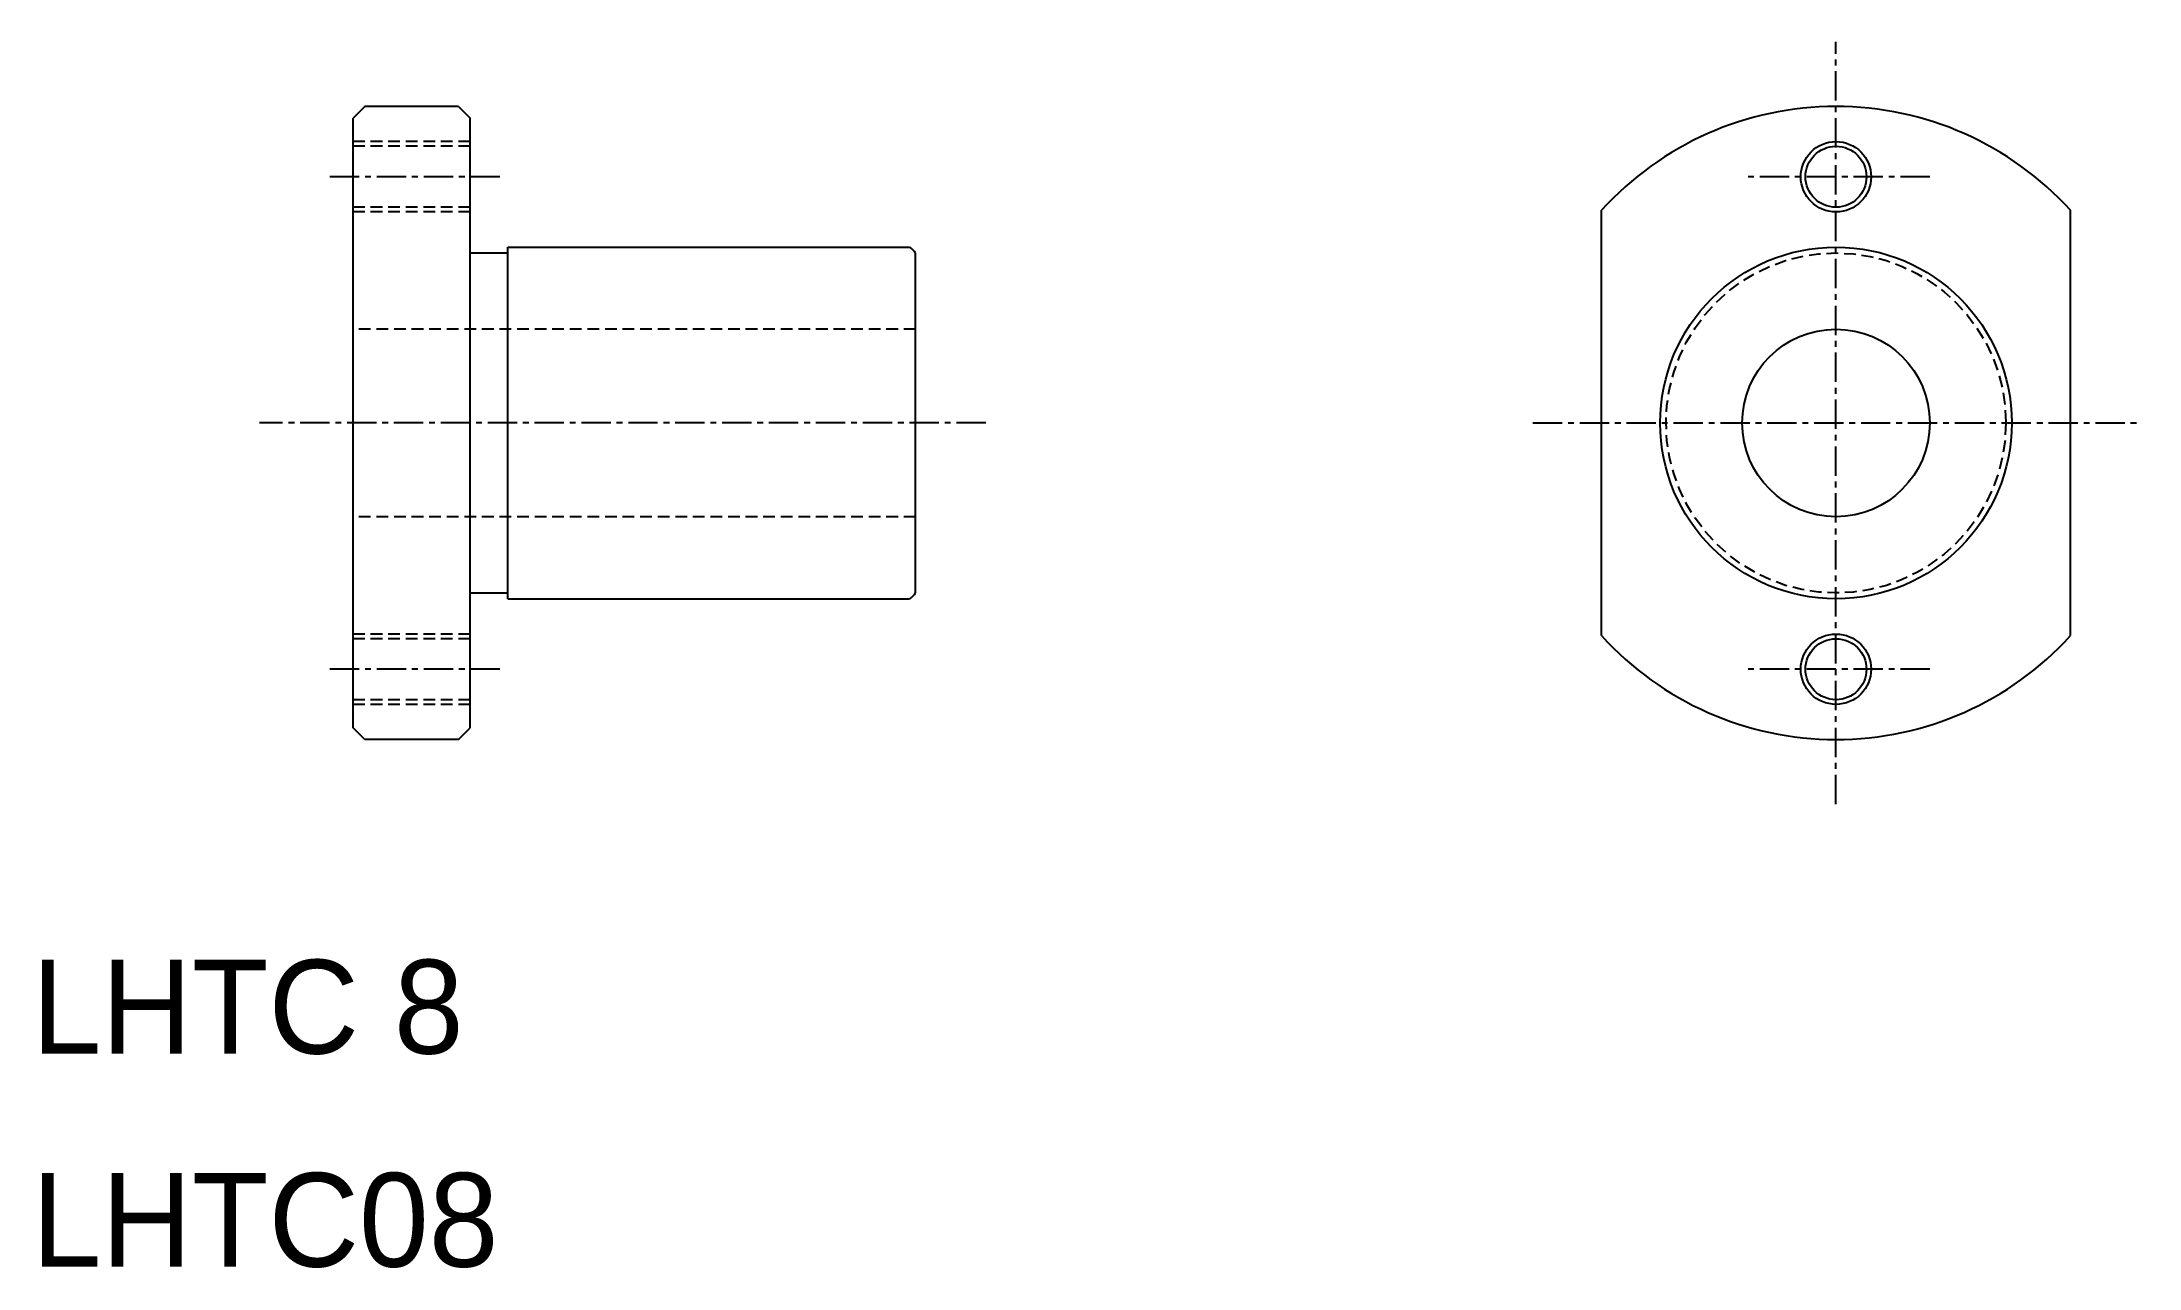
# Model space of a CAD drawing. Extents: x 56.2 to 145.7, y 77.1 to 129.4.
import ezdxf

# ---------------------------------------------------------------- set-up
doc = ezdxf.new("R2010")
doc.units = 0
doc.linetypes.add('CENTER', pattern=[2, 1.25, -0.25, 0.25, -0.25])
doc.linetypes.add('DASHED', pattern=[0.75, 0.5, -0.25])
doc.layers.get('0').update_dxf_attribs({"linetype": 'CONTINUOUS'})
doc.layers.add('CENTER', color=1, linetype='CENTER')

msp = doc.modelspace()

# ---------------------------------------------------------------- linework, layer by layer
at = {"color": 7, "linetype": 'CONTINUOUS'}
for p, q in [((69.991, 126.659), (69.491, 126.159)), ((69.491, 100.159), (69.491, 126.159)), ((73.991, 126.659), (69.991, 126.659)), ((73.991, 126.659), (74.491, 126.159)), ((74.491, 100.159), (74.491, 126.159)), ((122.758, 104.089), (122.758, 122.228)), ((142.758, 104.089), (142.758, 122.228)), ((74.491, 120.409), (76.091, 120.409)), ((76.091, 120.659), (93.238, 120.659)), ((76.091, 105.659), (76.091, 120.659)), ((93.491, 105.911), (93.491, 120.406)), ((74.491, 105.909), (76.091, 105.909)), ((76.091, 105.659), (93.238, 105.659)), ((78.866, 105.659), (78.866, 105.659)), ((78.866, 105.659), (78.866, 105.659)), ((83.241, 105.659), (83.241, 105.659)), ((69.991, 99.659), (69.491, 100.159)), ((73.991, 99.659), (69.991, 99.659)), ((73.991, 99.659), (74.491, 100.159))]:
    msp.add_line(p, q, dxfattribs=at)
at = {"color": 3, "linetype": 'DASHED'}
for p, q in [((74.491, 125.159), (69.491, 125.159)), ((74.491, 124.959), (69.491, 124.959)), ((74.491, 122.359), (69.491, 122.359)), ((74.491, 122.159), (69.491, 122.159)), ((93.491, 117.159), (69.491, 117.159)), ((93.491, 109.159), (69.491, 109.159)), ((74.491, 104.159), (69.491, 104.159)), ((74.491, 103.959), (69.491, 103.959)), ((74.491, 101.359), (69.491, 101.359)), ((74.491, 101.159), (69.491, 101.159))]:
    msp.add_line(p, q, dxfattribs=at)
at = {"color": 3, "linetype": 'CONTINUOUS'}
for centre in [(132.758, 123.659), (132.758, 102.659)]:
    msp.add_circle(centre, 1.5, dxfattribs=at)
at = {"color": 7, "linetype": 'CONTINUOUS'}
for centre, radius in [((132.758, 123.659), 1.3), ((132.758, 113.159), 7.5), ((132.758, 113.159), 4), ((132.758, 102.659), 1.3)]:
    msp.add_circle(centre, radius, dxfattribs=at)
at = {"color": 3, "linetype": 'DASHED'}
msp.add_circle((132.758, 113.159), 7.25, dxfattribs=at)
at = {"color": 7, "linetype": 'CONTINUOUS'}
for centre, radius, start, end in [((132.758, 113.159), 13.5, 42.20545, 137.79455), ((92.741, 119.909), 0.9, 33.55731, 56.44269), ((92.741, 106.409), 0.9, 303.55731, 326.44269), ((132.758, 113.159), 13.5, 222.20545, 317.79455)]:
    msp.add_arc(centre, radius, start, end, dxfattribs=at)
at = {"layer": 'CENTER', "color": 1, "linetype": 'CENTER'}
for p, q in [((132.758, 96.909), (132.758, 129.409)), ((75.756, 123.659), (68.457, 123.659)), ((136.758, 123.659), (128.758, 123.659)), ((96.487, 113.159), (65.507, 113.159)), ((119.827, 113.159), (145.689, 113.159)), ((75.756, 102.659), (68.457, 102.659)), ((136.758, 102.659), (128.758, 102.659))]:
    msp.add_line(p, q, dxfattribs=at)

# ---------------------------------------------------------------- texts
at = {"color": 7, "linetype": 'CONTINUOUS'}
for s, p in [('LHTC 8', (55.779, 86.265)), ('LHTC08', (55.779, 77.177))]:
    msp.add_text(s, height=4, dxfattribs=at).set_placement(p)

doc.saveas('drawing.dxf')
